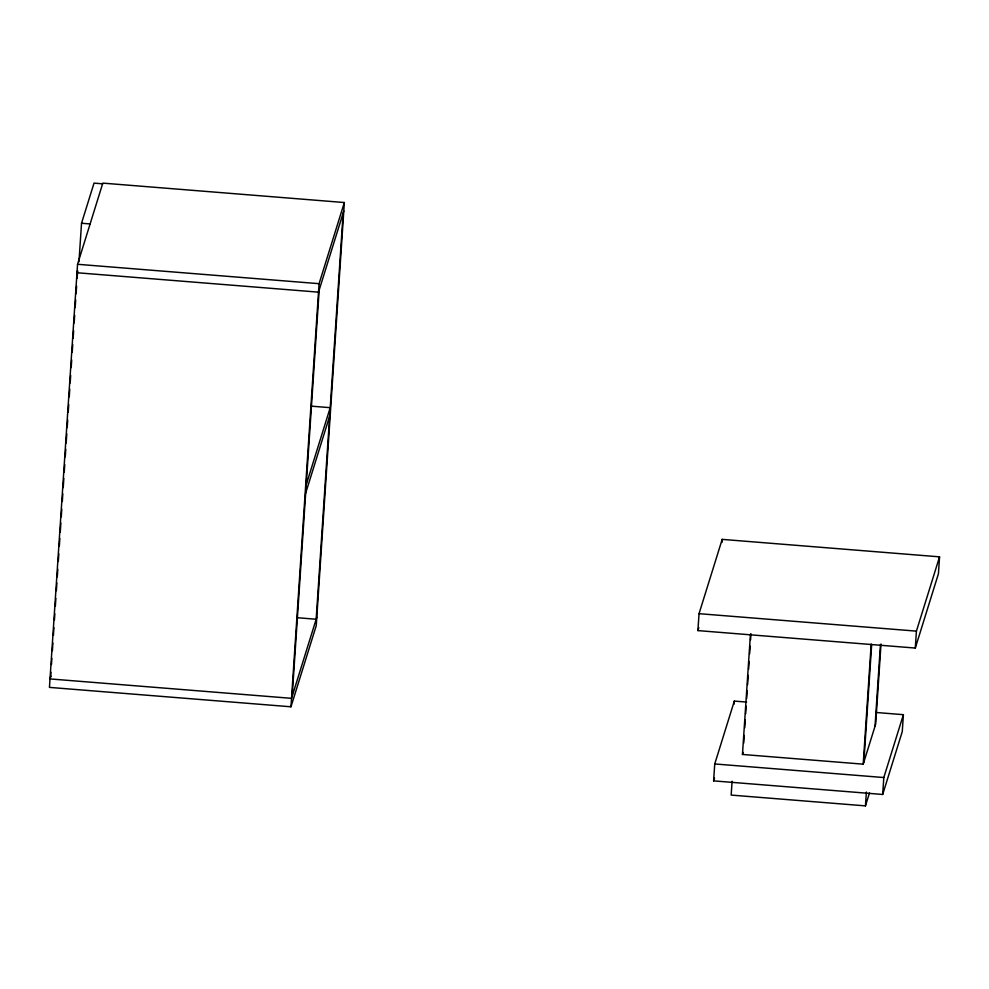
<?xml version="1.0" encoding="UTF-8"?>
<svg xmlns="http://www.w3.org/2000/svg" width="989" height="989" viewBox="0 0 989 989"><rect width="100%" height="100%" fill="white"/><g stroke="black" fill="none" stroke-linecap="round" stroke-linejoin="round"><path stroke-width="1.48" d="M77.55 264.286L49.45 687.392L290.976 706.789L316.245 625.641L344.345 202.535L102.819 183.126L77.55 264.286L319.076 283.682L344.345 202.535M50.649 676.872L50.958 672.248M51.465 664.559L51.873 658.402M52.392 650.713L52.899 643.023M53.406 635.321L53.925 627.632M54.432 619.942L54.84 613.786M55.359 606.096L55.866 598.407M56.373 590.705L56.892 583.016M57.3 576.859L57.807 569.169M58.314 561.48L58.833 553.778M59.34 546.089L59.847 538.399M60.255 532.243L60.873 523.008M61.281 516.851L61.788 509.162M62.307 501.472L62.814 493.783M63.222 487.626L63.84 478.392M64.236 472.371L64.755 464.546M65.262 456.856L65.781 449.154M66.189 443.01L66.795 433.775M67.203 427.619L67.722 419.929M68.229 412.24L68.736 404.538M69.255 396.849L69.762 389.159M70.17 383.003L70.676 375.313M71.196 367.611L71.703 359.922M72.209 352.232L72.729 344.543M73.137 338.386L73.643 330.685M74.163 322.995L74.669 315.306M75.176 307.616L75.696 299.914M76.104 293.77L76.61 286.068M77.117 278.379L77.636 270.689L76.994 272.741L318.52 292.151L343.789 210.991M78.972 261.764L81.531 223.242L94.029 183.126L102.72 183.83M290.976 706.789L319.076 283.682M292.175 696.268L319.163 290.086M343.146 213.055L316.171 619.238L297.714 617.754M697.913 630.599L699.038 613.674L722.18 539.376L939.55 556.844L938.425 573.768L915.295 648.055L697.913 630.599L698.827 627.681M721.97 542.454L722.18 539.376M875.722 712.451L903.39 714.676L902.265 731.6L882.683 794.464L713.613 780.877L714.738 763.953L734.32 701.09L746.608 702.079M734.11 704.168L734.32 701.09M732.083 781.236L731.168 795.082L865.449 805.874L869.479 792.931M881.001 644.037L875.673 724.158L863.212 764.163L742.455 754.459L750.441 634.283M743.703 743.159L744.223 735.457M744.729 727.756L745.249 720.041M745.657 713.885L746.163 706.183M746.67 698.481L747.19 690.767M747.597 684.611L748.216 675.363M748.624 669.207L749.13 661.493M749.637 653.791L750.156 646.089M750.564 639.932L750.972 633.764M863.212 764.163L871.198 643.987M863.854 762.111L871.63 645.013M865.449 805.874L866.376 792.028M875.03 726.223L880.457 644.556M882.683 794.464L883.807 777.539L903.39 714.676M915.295 648.055L916.42 631.13L939.55 556.844M50.909 676.031L50.006 678.924L291.532 698.333L316.814 617.185M306.231 484.721L330.215 407.678L311.758 406.195M305.663 493.177L329.658 416.146M713.613 780.877L714.528 777.947M742.455 754.459L743.098 752.406M81.531 223.242L90.234 223.947M699.038 613.674L916.42 631.13M714.738 763.953L883.807 777.539"/></g></svg>
